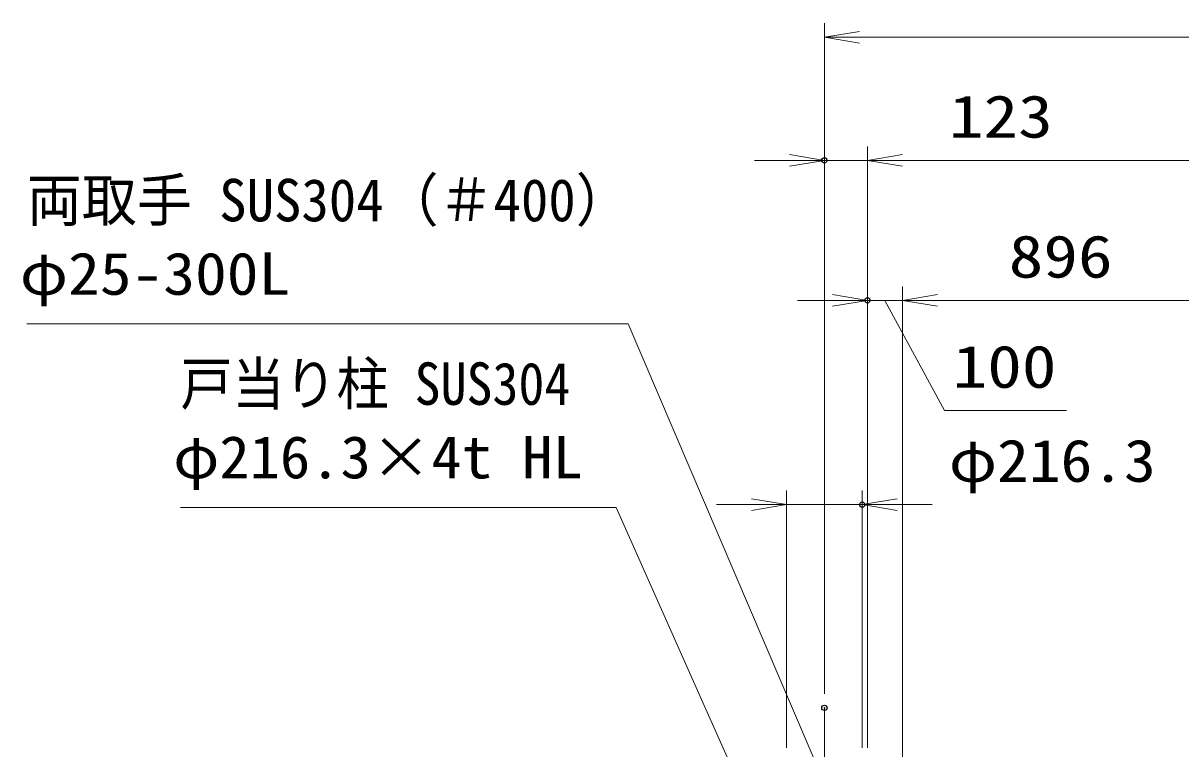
# Model space of a CAD drawing. Units: millimetres at full size. Extents: x -11880 to 11880, y -8400 to 8400.
# Drawn here: x -2555 to 754, y 1184 to 3257 of the extents above; entities that cross this region are included whole.
import ezdxf
from ezdxf.enums import TextEntityAlignment as Align

# ---------------------------------------------------------------- set-up
doc = ezdxf.new("R2010")
doc.units = ezdxf.units.MM
doc.header["$LTSCALE"] = 30
doc.header["$PDMODE"] = 32
doc.header["$PDSIZE"] = 15
doc.linetypes.add('USER1', pattern=[18, 12, -1.5, 3, -1.5])
for name, color, linetype, lineweight in [('0-2_軸線', 200, 'USER1', 15), ('0-4_寸法線', 4, 'Continuous', 18), ('0-5_0', 7, 'Continuous', 18)]:
    doc.layers.add(name, color=color, linetype=linetype, lineweight=lineweight)
doc.layers.add('0-6_Defpoints', color=7, linetype='Continuous')
doc.styles.add('ＭＳ ゴシック', font='')
doc.styles.get('ＭＳ ゴシック').set_extended_font_data('MS Gothic')

# ---------------------------------------------------------------- blocks, each defined once
blk = doc.blocks.new('_Open')
at = {"layer": '0-5_0', "color": 4}
blk.add_line((-30, 5), (0, 0), dxfattribs=at)
blk.add_lwpolyline([(-30, -5), (0, 0), (-30, 0)], dxfattribs=at)
blk = doc.blocks.new('S306')
at = {"layer": '0-4_寸法線'}
for points in [[(19664452.4, 80382483), (19716028.4, 80382483), (19736818.1, 80333814.6), (19737996.6, 80331055.8)], [(19736358.3, 80333618.2), (19737996.6, 80331055.8), (19737277.9, 80334011)]]:
    blk.add_lwpolyline(points, dxfattribs=at)
at = {"layer": '0-4_寸法線', "color": 254, "style": 'ＭＳ ゴシック'}
for s, width, p in [('両取手 SUS304（＃400）', 0.95, (19664452.4, 80390183.5)), ('φ25-300L', 1.1, (19663847.6, 80383883.5))]:
    blk.add_text(s, height=3637, dxfattribs=dict(at, width=width)).set_placement(p, align=Align.BOTTOM_LEFT)
blk = doc.blocks.new('S308')
at = {"layer": '0-4_寸法線'}
for points in [[(19677611.3, 80366753.7), (19714988.9, 80366753.7), (19730350.9, 80332239.3), (19731570.8, 80329498.5)], [(19729894.2, 80332036), (19731570.8, 80329498.5), (19730807.7, 80332442.6)]]:
    blk.add_lwpolyline(points, dxfattribs=at)
at = {"layer": '0-4_寸法線', "color": 254, "style": 'ＭＳ ゴシック'}
for s, width, p in [('戸当り柱 SUS304', 0.9, (19677611.3, 80374454.3)), ('φ216.3×4t HL', 1.05, (19677006.5, 80368154.3))]:
    blk.add_text(s, height=3637, dxfattribs=dict(at, width=width)).set_placement(p, align=Align.BOTTOM_LEFT)

msp = doc.modelspace()

# ---------------------------------------------------------------- linework, layer by layer
at = {"layer": '0-2_軸線'}
msp.add_line((-264.96, 1301.2), (-264.96, -772.95), dxfattribs=at)
at = {"layer": '0-4_寸法線'}
for p, q in [((-264.96, 1341.2), (-264.96, 3257.2)), ((-264.96, 3217.2), (4988.04, 3217.2)), ((-264.96, 1341.2), (-264.96, 2905.19)), ((-141.96, 1186.63), (-141.96, 2905.19)), ((-141.96, 1186.63), (-141.96, 2905.19)), ((-364.96, 2865.19), (-464.96, 2865.19)), ((-141.96, 2865.19), (-264.96, 2865.19)), ((-141.96, 2865.19), (4858.04, 2865.19)), ((-41.96, 2865.19), (58.04, 2865.19)), ((-141.96, 1186.63), (-141.96, 2505.19)), ((-41.96, 1086.63), (-41.96, 2505.19)), ((-41.96, 1086.63), (-41.96, 2505.19)), ((-241.96, 2465.19), (-341.96, 2465.19)), ((-41.96, 2465.19), (-141.96, 2465.19)), ((-41.96, 2465.19), (854.04, 2465.19)), ((58.04, 2465.19), (158.04, 2465.19)), ((754.04, 2465.19), (654.04, 2465.19)), ((-373.11, 1186.63), (-373.11, 1921.81)), ((-156.81, 1186.63), (-156.81, 1921.81)), ((-473.11, 1881.81), (-573.11, 1881.81)), ((-373.11, 1881.81), (-156.81, 1881.81)), ((-56.81, 1881.81), (43.19, 1881.81))]:
    msp.add_line(p, q, dxfattribs=at)
msp.add_lwpolyline([(-91.96, 2465.19), (78.53, 2150.47), (427.33, 2150.47)], dxfattribs=at)
at = {"layer": '0-6_Defpoints'}
for p in [(-264.96, 2865.19), (-141.96, 2465.19), (-156.81, 1881.81), (-264.96, 1301.2)]:
    msp.add_point(p, dxfattribs=at)

# ---------------------------------------------------------------- block references
at = {"layer": '0-4_寸法線', "xscale": 3.333333, "yscale": 3.333333, "rotation": 180}
for p in [(-264.96, 3217.2), (-141.96, 2865.19), (-141.96, 2865.19), (-41.96, 2465.19), (-41.96, 2465.19), (-156.81, 1881.81)]:
    msp.add_blockref('_Open', p, dxfattribs=at)
at = {"layer": '0-4_寸法線'}
for name, p, xscale, yscale in [('_Open', (-264.96, 2865.19), 3.333333, 3.333333), ('S306', (-658026.43, -2677017.73), 0.03333333, 0.03333333), ('_Open', (-141.96, 2465.19), 3.333333, 3.333333), ('S308', (-658026.43, -2677017.73), 0.03333333, 0.03333333), ('_Open', (-373.11, 1881.81), 3.333333, 3.333333)]:
    msp.add_blockref(name, p, dxfattribs=dict(at, xscale=xscale, yscale=yscale))

# ---------------------------------------------------------------- texts
at = {"layer": '0-4_寸法線', "color": 254, "style": 'ＭＳ ゴシック'}
for s, width, p in [('123', 1.2, (90.95, 2893.87)), ('896', 1.2, (262.04, 2493.87)), ('100', 1.2, (101.73, 2179.16)), ('φ216.3', 1.1, (90.9, 1910.49))]:
    msp.add_text(s, height=121.2, dxfattribs=dict(at, width=width)).set_placement(p, align=Align.BOTTOM_LEFT)

doc.saveas('drawing.dxf')
